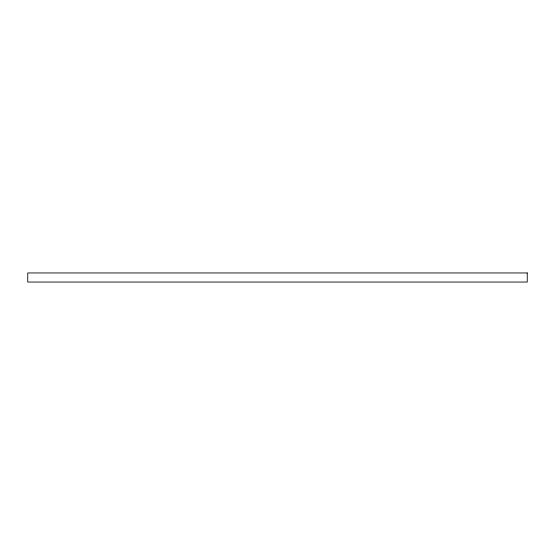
<?xml version="1.0" encoding="UTF-8"?>
<svg xmlns="http://www.w3.org/2000/svg" width="555" height="555" viewBox="0 0 555 555"><rect width="100%" height="100%" fill="white"/><g stroke="black" fill="none" stroke-linecap="round" stroke-linejoin="round"><path stroke-width="0.83" d="M527.25 272.956L27.75 272.956L27.75 282.044L527.25 282.044L527.25 272.956"/></g></svg>
